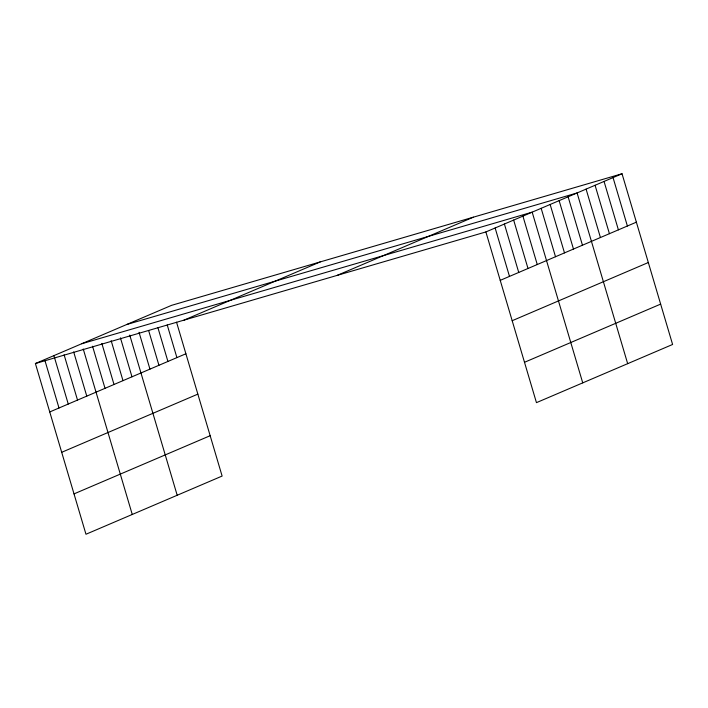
<?xml version="1.0" encoding="UTF-8"?>
<svg xmlns="http://www.w3.org/2000/svg" width="708" height="708" viewBox="0 0 708 708"><rect width="100%" height="100%" fill="white"/><g stroke="black" fill="none" stroke-linecap="round" stroke-linejoin="round"><path stroke-width="1.06" d="M176.54 322.193L222.117 476.059L85.969 534.248L35.4 363.531L171.548 305.352L622.031 173.752L672.6 344.469L536.452 402.648L485.883 231.941L622.031 173.752M184.062 320.104L320.211 261.925M337.22 275.359L473.369 217.179M49.746 411.95L185.894 353.77M61.693 452.306L197.851 394.126M500.229 280.359L636.377 222.17M74.013 493.892L210.161 435.703M512.176 320.715L648.324 262.526M524.495 362.292L660.644 304.113M126.617 324.547L577.1 192.957L627.669 363.664M81.694 343.752L532.177 212.152L582.737 382.869M35.4 363.531L485.883 231.941M613.048 177.593L627.385 226.011M604.057 181.434L618.403 229.852M595.074 185.275L609.42 233.693M586.091 189.116L600.428 237.534M568.117 196.797L582.463 245.216M559.134 200.638L573.471 249.057M550.143 204.479L564.488 252.889M541.16 208.311L555.506 256.73M522.911 216.108L537.257 264.526M513.654 220.064L528 268.482M504.397 224.02L518.743 272.438M495.14 227.985L509.486 276.394M167.238 324.981L176.903 357.611M157.946 327.769L167.92 361.452M148.645 330.556L158.937 365.284M139.034 332.291L149.946 369.125M129.741 335.079L177.186 495.264M120.44 337.866L131.98 376.806M111.147 340.654L122.988 380.647M101.846 343.442L114.006 384.488M92.544 346.221L105.023 388.329M83.252 349.009L132.254 514.459M73.676 351.92L86.774 396.126M64.109 354.823L77.517 400.082M53.914 355.62L68.26 404.038M44.967 360.629L59.003 407.994"/></g></svg>
